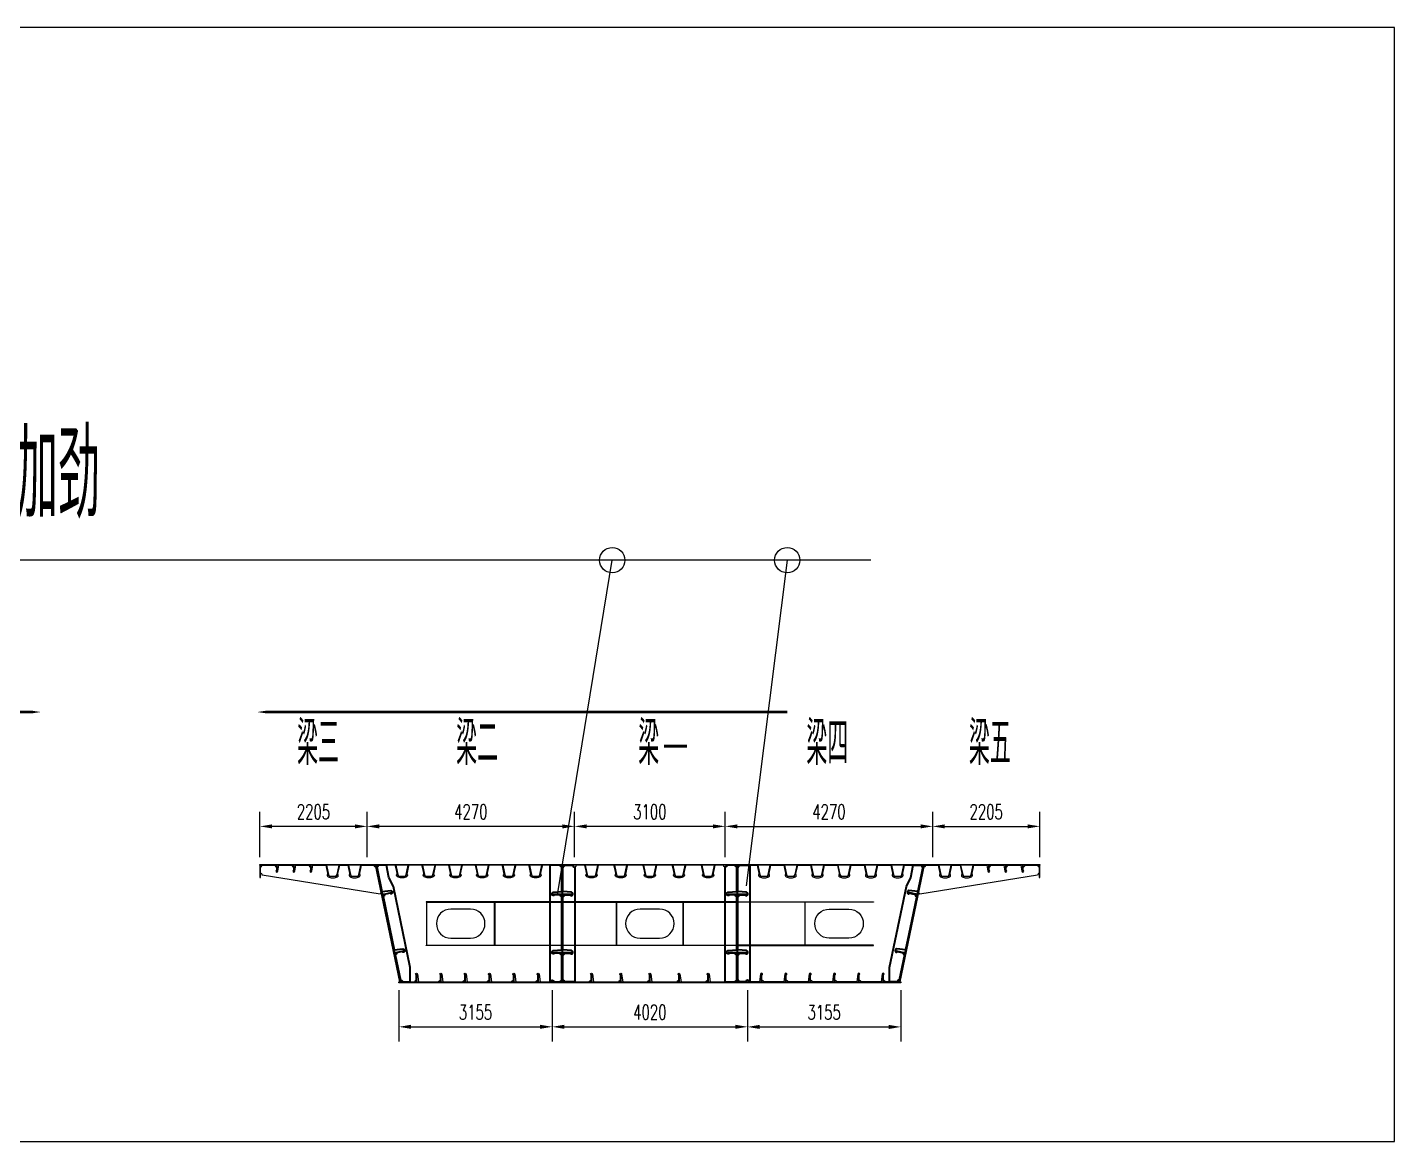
# Model space of a CAD drawing. Extents: x -158665 to 747974, y -1078007 to -307893.
# Drawn here: x 219313 to 247451, y -387493 to -364569 of the extents above; entities that cross this region are included whole.
import ezdxf

# ---------------------------------------------------------------- set-up
doc = ezdxf.new("R2010")
doc.units = 0
doc.header["$LTSCALE"] = 0.02
doc.header["$MEASUREMENT"] = 0
doc.header["$PDMODE"] = 35
doc.header["$PDSIZE"] = 150
doc.layers.get('0').update_dxf_attribs({"linetype": 'CONTINUOUS'})
doc.layers.get('Defpoints').update_dxf_attribs({"linetype": 'CONTINUOUS'})
doc.layers.add('1', color=1, linetype='CONTINUOUS')
doc.layers.add('1图框轮廓', color=7, linetype='CONTINUOUS', lineweight=35)
doc.styles.add('HC_GBDIM', font='romans', dxfattribs={"width": 0.667, "bigfont": 'gbcbig'})
doc.dimstyles.new('HC_GBDIM-100', dxfattribs={"dimscale": 100, "dimtxt": 3, "dimasz": 2.5, "dimexe": 3, "dimexo": 1.5, "dimgap": 1.5, "dimtad": 1, "dimdec": 0, "dimzin": 0, "dimdsep": 46, "dimtxsty": 'HC_GBDIM', "dimcen": 2.5, "dimclrd": 130, "dimclre": 130, "dimclrt": 3, "dimadec": 0, "dimazin": 0, "dimtfac": 0.714286, "dimtdec": 0, "dimtmove": 0, "dimatfit": 3, "dimfxl": 1, "dimtzin": 0, "dimlwd": -1, "dimlwe": -1, "dimarcsym": 0})

# ---------------------------------------------------------------- blocks, each defined once
blk = doc.blocks.new('*D302')
at = {"color": 130}
for p, q in [((226959, -384376), (226959, -385431)), ((230114, -384376), (230114, -385431)), ((227209, -385131), (229864, -385131))]:
    blk.add_line(p, q, dxfattribs=at)
for points in [[(227209, -385089), (227209, -385172), (226959, -385131)], [(229864, -385089), (229864, -385172), (230114, -385131)]]:
    blk.add_solid(points, dxfattribs=at)
at = {"layer": 'Defpoints', "color": 0}
for p in [(226959, -384226), (230114, -384226), (230114, -385131)]:
    blk.add_point(p, dxfattribs=at)
at = {"color": 3, "insert": (228536, -384831), "char_height": 300, "attachment_point": 5, "style": 'HC_GBDIM'}
blk.add_mtext('3155', dxfattribs=at)
blk = doc.blocks.new('*D303')
at = {"color": 130}
for p, q in [((230114, -384376), (230114, -385431)), ((234134, -384376), (234134, -385431)), ((230364, -385131), (233884, -385131))]:
    blk.add_line(p, q, dxfattribs=at)
for points in [[(230364, -385089), (230364, -385172), (230114, -385131)], [(233884, -385089), (233884, -385172), (234134, -385131)]]:
    blk.add_solid(points, dxfattribs=at)
at = {"layer": 'Defpoints', "color": 0}
for p in [(230114, -384226), (234134, -384226), (234134, -385131)]:
    blk.add_point(p, dxfattribs=at)
at = {"color": 3, "insert": (232124, -384831), "char_height": 300, "attachment_point": 5, "style": 'HC_GBDIM'}
blk.add_mtext('4020', dxfattribs=at)
blk = doc.blocks.new('*D304')
at = {"color": 130}
for p, q in [((234134, -384376), (234134, -385433)), ((237289, -384376), (237289, -385433)), ((234384, -385133), (237039, -385133))]:
    blk.add_line(p, q, dxfattribs=at)
for points in [[(234384, -385091), (234384, -385175), (234134, -385133)], [(237039, -385091), (237039, -385175), (237289, -385133)]]:
    blk.add_solid(points, dxfattribs=at)
at = {"layer": 'Defpoints', "color": 0}
for p in [(234134, -384226), (237289, -384226), (237289, -385133)]:
    blk.add_point(p, dxfattribs=at)
at = {"color": 3, "insert": (235711, -384833), "char_height": 300, "attachment_point": 5, "style": 'HC_GBDIM'}
blk.add_mtext('3155', dxfattribs=at)
blk = doc.blocks.new('*D305')
at = {"color": 130}
for p, q in [((233674, -381642), (233674, -380707)), ((237944, -381642), (237944, -380707)), ((233924, -381007), (237694, -381007))]:
    blk.add_line(p, q, dxfattribs=at)
for points in [[(233924, -380966), (233924, -381049), (233674, -381007)], [(237694, -380966), (237694, -381049), (237944, -381007)]]:
    blk.add_solid(points, dxfattribs=at)
at = {"layer": 'Defpoints', "color": 0}
for p in [(237944, -381007), (233674, -381792), (237944, -381792)]:
    blk.add_point(p, dxfattribs=at)
at = {"color": 3, "insert": (235809, -380707), "char_height": 300, "attachment_point": 5, "style": 'HC_GBDIM'}
blk.add_mtext('4270', dxfattribs=at)
blk = doc.blocks.new('*D306')
at = {"color": 130}
for p, q in [((230574, -381642), (230574, -380707)), ((233674, -381642), (233674, -380707)), ((233424, -381007), (230824, -381007))]:
    blk.add_line(p, q, dxfattribs=at)
for points in [[(230824, -380966), (230824, -381049), (230574, -381007)], [(233424, -380966), (233424, -381049), (233674, -381007)]]:
    blk.add_solid(points, dxfattribs=at)
at = {"layer": 'Defpoints', "color": 0}
for p in [(230574, -381007), (230574, -381792), (233674, -381792)]:
    blk.add_point(p, dxfattribs=at)
at = {"color": 3, "insert": (232124, -380707), "char_height": 300, "attachment_point": 5, "style": 'HC_GBDIM'}
blk.add_mtext('3100', dxfattribs=at)
blk = doc.blocks.new('*D307')
at = {"color": 130}
for p, q in [((226304, -381642), (226304, -380707)), ((230574, -381642), (230574, -380707)), ((230324, -381007), (226554, -381007))]:
    blk.add_line(p, q, dxfattribs=at)
for points in [[(226554, -380966), (226554, -381049), (226304, -381007)], [(230324, -380966), (230324, -381049), (230574, -381007)]]:
    blk.add_solid(points, dxfattribs=at)
at = {"layer": 'Defpoints', "color": 0}
for p in [(226304, -381007), (226304, -381792), (230574, -381792)]:
    blk.add_point(p, dxfattribs=at)
at = {"color": 3, "insert": (228439, -380707), "char_height": 300, "attachment_point": 5, "style": 'HC_GBDIM'}
blk.add_mtext('4270', dxfattribs=at)
blk = doc.blocks.new('*D308')
at = {"color": 130}
for p, q in [((224099, -381642), (224099, -380707)), ((226304, -381642), (226304, -380707)), ((226054, -381007), (224349, -381007))]:
    blk.add_line(p, q, dxfattribs=at)
for points in [[(224349, -380966), (224349, -381049), (224099, -381007)], [(226054, -380966), (226054, -381049), (226304, -381007)]]:
    blk.add_solid(points, dxfattribs=at)
at = {"layer": 'Defpoints', "color": 0}
for p in [(224099, -381007), (224099, -381792), (226304, -381792)]:
    blk.add_point(p, dxfattribs=at)
at = {"color": 3, "insert": (225201, -380707), "char_height": 300, "attachment_point": 5, "style": 'HC_GBDIM'}
blk.add_mtext('2205', dxfattribs=at)
blk = doc.blocks.new('*D309')
at = {"color": 130}
for p, q in [((237944, -381642), (237944, -380707)), ((240149, -381642), (240149, -380707)), ((238194, -381007), (239899, -381007))]:
    blk.add_line(p, q, dxfattribs=at)
for points in [[(238194, -380966), (238194, -381049), (237944, -381007)], [(239899, -380966), (239899, -381049), (240149, -381007)]]:
    blk.add_solid(points, dxfattribs=at)
at = {"layer": 'Defpoints', "color": 0}
for p in [(240149, -381007), (237944, -381792), (240149, -381792)]:
    blk.add_point(p, dxfattribs=at)
at = {"color": 3, "insert": (239046, -380707), "char_height": 300, "attachment_point": 5, "style": 'HC_GBDIM'}
blk.add_mtext('2205', dxfattribs=at)

msp = doc.modelspace()

# ---------------------------------------------------------------- linework, layer by layer
at = {"color": 7, "ltscale": 3}
for p, q in [((236673.5, -375530.4), (205219.1, -375530.4)), ((230225.9, -382415.9), (231350, -375530.4)), ((234950.8, -375530.4), (234103.3, -382227.7))]:
    msp.add_line(p, q, dxfattribs=at)
msp.add_lwpolyline([(247451, -364569.4), (180592.3, -364569.4), (180592.3, -387492.9), (247451, -387492.9)], close=True, dxfattribs=at)
at = {"color": 6}
for points in [[(219592.4, -378654.7, 0, 150, 0), (219087.3, -378654.7, 50, 50, 0), (199329.6, -378654.7, 50, 50, 0)], [(224044.1, -378654.7, 0, 150, 0), (224549.2, -378654.7, 50, 50, 0), (234954.2, -378654.7, 50, 50, 0)]]:
    msp.add_lwpolyline(points, format="xyseb", dxfattribs=at)
at = {"color": 4}
for points in [[(230573.9, -381807.9), (226303.9, -381807.9), (226303.9, -381791.9), (230573.9, -381791.9)], [(230315.9, -384207.9), (230331.9, -384207.9), (230331.9, -381807.9), (230315.9, -381807.9)], [(233673.9, -381807.9), (230573.9, -381807.9), (230573.9, -381791.9), (233673.9, -381791.9)], [(237943.9, -381807.9), (233673.9, -381807.9), (233673.9, -381791.9), (237943.9, -381791.9)], [(233915.9, -384207.9), (233931.9, -384207.9), (233931.9, -381807.9), (233915.9, -381807.9)], [(230315.9, -382399.9), (230135.9, -382399.9), (230135.9, -382415.9), (230315.9, -382415.9)], [(230511.9, -382399.9), (230331.9, -382399.9), (230331.9, -382415.9), (230511.9, -382415.9)], [(233915.9, -382399.9), (233735.9, -382399.9), (233735.9, -382415.9), (233915.9, -382415.9)], [(234111.9, -382399.9), (233931.9, -382399.9), (233931.9, -382415.9), (234111.9, -382415.9)], [(230315.9, -383599.9), (230135.9, -383599.9), (230135.9, -383615.9), (230315.9, -383615.9)], [(230511.9, -383599.9), (230331.9, -383599.9), (230331.9, -383615.9), (230511.9, -383615.9)], [(233915.9, -383599.9), (233735.9, -383599.9), (233735.9, -383615.9), (233915.9, -383615.9)], [(234111.9, -383599.9), (233931.9, -383599.9), (233931.9, -383615.9), (234111.9, -383615.9)], [(230113.9, -384225.9), (226958.9, -384225.9), (226958.9, -384207.9), (230113.9, -384207.9)], [(234133.9, -384225.9), (230113.9, -384225.9), (230113.9, -384207.9), (234133.9, -384207.9)], [(237288.9, -384225.9), (234133.9, -384225.9), (234133.9, -384207.9), (237288.9, -384207.9)]]:
    msp.add_lwpolyline(points, close=True, dxfattribs=at)
at = {"color": 2, "ltscale": 3}
for points in [[(230315.9, -382450.9, -0.4142136), (230280.9, -382415.9), (230159.5, -382415.9, -0.8490905), (230110.9, -382407.9), (230110.9, -382387.9, -0.3855079), (230133.4, -382363), (230315.9, -382344.9), (230315.9, -381842.9, -0.4142136), (230280.9, -381807.9), (229918.9, -381807.9), (229906.7, -381817.7), (229869.7, -381987.9, -0.5717692), (229883, -382028.9, -0.2157414), (229807.9, -382062.9), (229739.9, -382062.9, -0.2157414), (229664.7, -382028.9, -0.5717692), (229678, -381987.9), (229641, -381817.7), (229628.9, -381807.9), (229368.9, -381807.9), (229356.7, -381817.7), (229319.7, -381987.9, -0.5717692), (229333, -382028.9, -0.2157414), (229257.9, -382062.9), (229189.9, -382062.9, -0.2157414), (229114.7, -382028.9, -0.5717692), (229128, -381987.9), (229091, -381817.7), (229078.9, -381807.9), (228818.9, -381807.9), (228806.7, -381817.7), (228769.7, -381987.9, -0.5717692), (228783, -382028.9, -0.2157414), (228707.9, -382062.9), (228639.9, -382062.9, -0.2157414), (228564.7, -382028.9, -0.5717692), (228578, -381987.9), (228541, -381817.7), (228528.9, -381807.9), (228268.9, -381807.9), (228256.7, -381817.7), (228219.7, -381987.9, -0.5717692), (228233, -382028.9, -0.2157414), (228157.9, -382062.9), (228089.9, -382062.9, -0.2157414), (228014.7, -382028.9, -0.5717692), (228028, -381987.9), (227991, -381817.7), (227978.9, -381807.9), (227718.9, -381807.9), (227706.7, -381817.7), (227669.7, -381987.9, -0.5717692), (227683, -382028.9, -0.2157414), (227607.9, -382062.9), (227539.9, -382062.9, -0.2157414), (227464.7, -382028.9, -0.5717692), (227478, -381987.9), (227441, -381817.7), (227428.9, -381807.9), (227168.9, -381807.9), (227156.7, -381817.7), (227119.7, -381987.9, -0.5717692), (227133, -382028.9, -0.2157414), (227057.9, -382062.9), (226989.9, -382062.9, -0.2157414), (226914.7, -382028.9, -0.5717692), (226928, -381987.9), (226891, -381817.7), (226878.9, -381807.9), (226533.9, -381807.9, -0.3552568), (226506, -381842.2), (226611, -382346.2), (226793.3, -382326.7, -0.3855079), (226820.5, -382346.5), (226824.5, -382366.1, -0.8490905), (226778.5, -382383.8), (226659.8, -382408.6, -0.4142136), (226632.6, -382450), (226861, -383546.2), (227043.3, -383526.7, -0.3855079), (227070.5, -383546.5), (227074.5, -383566.1, -0.8490905), (227028.5, -383583.8), (226909.8, -383608.6, -0.4142136), (226882.6, -383650), (226991.7, -384173.6, -0.4757351), (227033.9, -384207.9), (227281.9, -384207.9, -0.4142136), (227316.9, -384172.9), (227316.9, -384066.6, -1.7629799), (227343.7, -384045.2), (227365.9, -384207.9), (227781.9, -384207.9, -0.4142136), (227816.9, -384172.9), (227816.9, -384066.6, -1.7629799), (227843.7, -384045.2), (227865.9, -384207.9), (228281.9, -384207.9, -0.4142136), (228316.9, -384172.9), (228316.9, -384066.6, -1.7629799), (228343.7, -384045.2), (228365.9, -384207.9), (228781.9, -384207.9, -0.4142136), (228816.9, -384172.9), (228816.9, -384066.6, -1.7629799), (228843.7, -384045.2), (228865.9, -384207.9), (229281.9, -384207.9, -0.4142136), (229316.9, -384172.9), (229316.9, -384066.6, -1.7629799), (229343.7, -384045.2), (229365.9, -384207.9), (229781.9, -384207.9, -0.4142136), (229816.9, -384172.9), (229816.9, -384066.6, -1.7629799), (229843.7, -384045.2), (229865.9, -384207.9), (230078.9, -384207.9, -1), (230148.9, -384207.9), (230280.9, -384207.9, -0.4142136), (230315.9, -384172.9), (230315.9, -383650.9, -0.4142136), (230280.9, -383615.9), (230159.5, -383615.9, -0.8490905), (230110.9, -383607.9), (230110.9, -383587.9, -0.3855079), (230133.4, -383563), (230315.9, -383544.9)], [(233915.9, -382450.9, -0.4142136), (233880.9, -382415.9), (233759.5, -382415.9, -0.8490905), (233710.9, -382407.9), (233710.9, -382387.9, -0.3855079), (233733.4, -382363), (233915.9, -382344.9), (233915.9, -381842.9, -0.4142136), (233880.9, -381807.9), (233708.9, -381807.9, -1), (233638.9, -381807.9), (233468.9, -381807.9), (233456.7, -381817.7), (233419.7, -381987.9, -0.5717692), (233433, -382028.9, -0.2157414), (233357.9, -382062.9), (233289.9, -382062.9, -0.2157414), (233214.7, -382028.9, -0.5717692), (233228, -381987.9), (233191, -381817.7), (233178.9, -381807.9), (232868.9, -381807.9), (232856.7, -381817.7), (232819.7, -381987.9, -0.5717692), (232833, -382028.9, -0.2157414), (232757.9, -382062.9), (232689.9, -382062.9, -0.2157414), (232614.7, -382028.9, -0.5717692), (232628, -381987.9), (232591, -381817.7), (232578.9, -381807.9), (232268.9, -381807.9), (232256.7, -381817.7), (232219.7, -381987.9, -0.5717692), (232233, -382028.9, -0.2157414), (232157.9, -382062.9), (232089.9, -382062.9, -0.2157414), (232014.7, -382028.9, -0.5717692), (232028, -381987.9), (231991, -381817.7), (231978.9, -381807.9), (231668.9, -381807.9), (231656.7, -381817.7), (231619.7, -381987.9, -0.5717692), (231633, -382028.9, -0.2157414), (231557.9, -382062.9), (231489.9, -382062.9, -0.2157414), (231414.7, -382028.9, -0.5717692), (231428, -381987.9), (231391, -381817.7), (231378.9, -381807.9), (231068.9, -381807.9), (231056.7, -381817.7), (231019.7, -381987.9, -0.5717692), (231033, -382028.9, -0.2157414), (230957.9, -382062.9), (230889.9, -382062.9, -0.2157414), (230814.7, -382028.9, -0.5717692), (230828, -381987.9), (230791, -381817.7), (230778.9, -381807.9), (230608.9, -381807.9, -1), (230538.9, -381807.9), (230366.9, -381807.9, -0.4142136), (230331.9, -381842.9), (230331.9, -382344.9), (230514.3, -382363, -0.3855079), (230536.9, -382387.9), (230536.9, -382407.9, -0.8490905), (230488.2, -382415.9), (230366.9, -382415.9, -0.4142135), (230331.9, -382450.9), (230331.9, -383544.9), (230514.3, -383563, -0.3855079), (230536.9, -383587.9), (230536.9, -383607.9, -0.8490905), (230488.2, -383615.9), (230366.9, -383615.9, -0.4142135), (230331.9, -383650.9), (230331.9, -384172.9, -0.4142136), (230366.9, -384207.9), (230881.9, -384207.9, -0.4142136), (230916.9, -384172.9), (230916.9, -384066.6, -1.7629799), (230943.7, -384045.2), (230965.9, -384207.9), (231481.9, -384207.9, -0.4142136), (231516.9, -384172.9), (231516.9, -384066.6, -1.7629799), (231543.7, -384045.2), (231565.9, -384207.9), (232081.9, -384207.9, -0.4142136), (232116.9, -384172.9), (232116.9, -384066.6, -1.7629799), (232143.7, -384045.2), (232165.9, -384207.9), (232681.9, -384207.9, -0.4142136), (232716.9, -384172.9), (232716.9, -384066.6, -1.7629799), (232743.7, -384045.2), (232765.9, -384207.9), (233281.9, -384207.9, -0.4142136), (233316.9, -384172.9), (233316.9, -384066.6, -1.7629799), (233343.7, -384045.2), (233365.9, -384207.9), (233880.9, -384207.9, -0.4142136), (233915.9, -384172.9), (233915.9, -383650.9, -0.4142136), (233880.9, -383615.9), (233759.5, -383615.9, -0.8490905), (233710.9, -383607.9), (233710.9, -383587.9, -0.3855079), (233733.4, -383563), (233915.9, -383544.9)], [(233931.9, -382450.9, 0.4142136), (233966.9, -382415.9), (234088.2, -382415.9, 0.8490905), (234136.9, -382407.9), (234136.9, -382387.9, 0.3855079), (234114.3, -382363), (233931.9, -382344.9), (233931.9, -381842.9, 0.4142136), (233966.9, -381807.9), (234328.9, -381807.9), (234341, -381817.7), (234378, -381987.9, 0.5717692), (234364.7, -382028.9, 0.2157414), (234439.9, -382062.9), (234507.9, -382062.9, 0.2157414), (234583, -382028.9, 0.5717692), (234569.7, -381987.9), (234606.7, -381817.7), (234618.9, -381807.9), (234878.9, -381807.9), (234891, -381817.7), (234928, -381987.9, 0.5717692), (234914.7, -382028.9, 0.2157414), (234989.9, -382062.9), (235057.9, -382062.9, 0.2157414), (235133, -382028.9, 0.5717692), (235119.7, -381987.9), (235156.7, -381817.7), (235168.9, -381807.9), (235428.9, -381807.9), (235441, -381817.7), (235478, -381987.9, 0.5717692), (235464.7, -382028.9, 0.2157414), (235539.9, -382062.9), (235607.9, -382062.9, 0.2157414), (235683, -382028.9, 0.5717692), (235669.7, -381987.9), (235706.7, -381817.7), (235718.9, -381807.9), (235978.9, -381807.9), (235991, -381817.7), (236028, -381987.9, 0.5717692), (236014.7, -382028.9, 0.2157414), (236089.9, -382062.9), (236157.9, -382062.9, 0.2157414), (236233, -382028.9, 0.5717692), (236219.7, -381987.9), (236256.7, -381817.7), (236268.9, -381807.9), (236528.9, -381807.9), (236541, -381817.7), (236578, -381987.9, 0.5717692), (236564.7, -382028.9, 0.2157414), (236639.9, -382062.9), (236707.9, -382062.9, 0.2157414), (236783, -382028.9, 0.5717692), (236769.7, -381987.9), (236806.7, -381817.7), (236818.9, -381807.9), (237078.9, -381807.9), (237091, -381817.7), (237128, -381987.9, 0.5717692), (237114.7, -382028.9, 0.2157414), (237189.9, -382062.9), (237257.9, -382062.9, 0.2157414), (237333, -382028.9, 0.5717692), (237319.7, -381987.9), (237356.7, -381817.7), (237368.9, -381807.9), (237713.9, -381807.9, 0.3552568), (237741.7, -381842.2), (237636.7, -382346.2), (237454.4, -382326.7, 0.3855079), (237427.2, -382346.5), (237423.2, -382366.1, 0.8490905), (237469.2, -382383.8), (237588, -382408.6, 0.4142136), (237615.1, -382450), (237386.7, -383546.2), (237204.4, -383526.7, 0.3855079), (237177.2, -383546.5), (237173.2, -383566.1, 0.8490905), (237219.2, -383583.8), (237338, -383608.6, 0.4142136), (237365.1, -383650), (237256, -384173.6, 0.4757351), (237213.9, -384207.9), (236965.9, -384207.9, 0.4142136), (236930.9, -384172.9), (236930.9, -384066.6, 1.7629799), (236904, -384045.2), (236881.9, -384207.9), (236465.9, -384207.9, 0.4142136), (236430.9, -384172.9), (236430.9, -384066.6, 1.7629799), (236404, -384045.2), (236381.9, -384207.9), (235965.9, -384207.9, 0.4142136), (235930.9, -384172.9), (235930.9, -384066.6, 1.7629799), (235904, -384045.2), (235881.9, -384207.9), (235465.9, -384207.9, 0.4142136), (235430.9, -384172.9), (235430.9, -384066.6, 1.7629799), (235404, -384045.2), (235381.9, -384207.9), (234965.9, -384207.9, 0.4142136), (234930.9, -384172.9), (234930.9, -384066.6, 1.7629799), (234904, -384045.2), (234881.9, -384207.9), (234465.9, -384207.9, 0.4142136), (234430.9, -384172.9), (234430.9, -384066.6, 1.7629799), (234404, -384045.2), (234381.9, -384207.9), (234168.9, -384207.9, 1), (234098.9, -384207.9), (233966.9, -384207.9, 0.4142136), (233931.9, -384172.9), (233931.9, -383650.9, 0.4142136), (233966.9, -383615.9), (234088.2, -383615.9, 0.8490905), (234136.9, -383607.9), (234136.9, -383587.9, 0.3855079), (234114.3, -383563), (233931.9, -383544.9)]]:
    msp.add_lwpolyline(points, format="xyb", close=True, dxfattribs=at)
at = {"color": 7, "ltscale": 3}
for centre in [(231350, -375530.4), (234950.8, -375530.4)]:
    msp.add_circle(centre, 260.8, dxfattribs=at)
at = {"layer": '1', "color": 4}
msp.add_line((237943.9, -381807.9), (237943.9, -381791.9), dxfattribs=at)
for points in [[(226303.9, -381807.9), (224098.9, -381807.9), (224098.9, -381791.9), (226303.9, -381791.9)], [(224108.9, -381807.9), (224098.9, -381807.9), (224098.9, -382057.9), (224108.9, -382057.9)], [(224442.9, -381927.9), (224454.9, -381927.9), (224454.9, -381807.9), (224442.9, -381807.9)], [(224792.9, -381927.9), (224804.9, -381927.9), (224804.9, -381807.9), (224792.9, -381807.9)], [(225142.9, -381927.9), (225154.9, -381927.9), (225154.9, -381807.9), (225142.9, -381807.9)], [(237943.9, -381791.9), (240148.9, -381791.9), (240148.9, -381807.9), (237943.9, -381807.9)], [(239092.9, -381927.9), (239104.9, -381927.9), (239104.9, -381807.9), (239092.9, -381807.9)], [(239454.9, -381807.9), (239442.9, -381807.9), (239442.9, -381927.9), (239454.9, -381927.9)], [(239792.9, -381927.9), (239804.9, -381927.9), (239804.9, -381807.9), (239792.9, -381807.9)], [(240138.9, -382057.9), (240148.9, -382057.9), (240148.9, -381807.9), (240138.9, -381807.9)], [(227519.9, -382567.9), (230315.9, -382567.9), (230315.9, -382557.9), (227519.9, -382557.9)], [(227525.9, -383447.9), (227535.9, -383447.9), (227535.9, -382567.9), (227525.9, -382567.9)], [(228935.9, -383447.9), (228925.9, -383447.9), (228925.9, -382567.9), (228935.9, -382567.9)], [(230331.9, -382567.9), (233915.9, -382567.9), (233915.9, -382557.9), (230331.9, -382557.9)], [(231431.9, -383447.9), (231441.9, -383447.9), (231441.9, -382567.9), (231431.9, -382567.9)], [(232805.9, -383447.9), (232815.9, -383447.9), (232815.9, -382567.9), (232805.9, -382567.9)], [(236727.9, -382567.9), (233931.9, -382567.9), (233931.9, -382557.9), (236727.9, -382557.9)], [(235311.9, -383447.9), (235321.9, -383447.9), (235321.9, -382567.9), (235311.9, -382567.9)], [(230315.9, -383457.9), (227519.9, -383457.9), (227519.9, -383447.9), (230315.9, -383447.9)], [(233915.9, -383457.9), (230331.9, -383457.9), (230331.9, -383447.9), (233915.9, -383447.9)], [(233931.9, -383457.9), (236727.9, -383457.9), (236727.9, -383447.9), (233931.9, -383447.9)], [(227330.9, -384047.9), (227316.9, -384047.9), (227316.9, -384207.9), (227330.9, -384207.9)], [(227830.9, -384047.9), (227816.9, -384047.9), (227816.9, -384207.9), (227830.9, -384207.9)], [(228330.9, -384047.9), (228316.9, -384047.9), (228316.9, -384207.9), (228330.9, -384207.9)], [(228830.9, -384047.9), (228816.9, -384047.9), (228816.9, -384207.9), (228830.9, -384207.9)], [(229330.9, -384047.9), (229316.9, -384047.9), (229316.9, -384207.9), (229330.9, -384207.9)], [(229830.9, -384047.9), (229816.9, -384047.9), (229816.9, -384207.9), (229830.9, -384207.9)], [(230930.9, -384047.9), (230916.9, -384047.9), (230916.9, -384207.9), (230930.9, -384207.9)], [(231530.9, -384047.9), (231516.9, -384047.9), (231516.9, -384207.9), (231530.9, -384207.9)], [(232130.9, -384047.9), (232116.9, -384047.9), (232116.9, -384207.9), (232130.9, -384207.9)], [(232730.9, -384047.9), (232716.9, -384047.9), (232716.9, -384207.9), (232730.9, -384207.9)], [(233330.9, -384047.9), (233316.9, -384047.9), (233316.9, -384207.9), (233330.9, -384207.9)], [(234430.9, -384048), (234416.9, -384048), (234416.9, -384208), (234430.9, -384208)], [(234930.9, -384047.9), (234916.9, -384047.9), (234916.9, -384207.9), (234930.9, -384207.9)], [(235430.9, -384047.9), (235416.9, -384047.9), (235416.9, -384207.9), (235430.9, -384207.9)], [(235930.9, -384047.9), (235916.9, -384047.9), (235916.9, -384207.9), (235930.9, -384207.9)], [(236430.9, -384047.9), (236416.9, -384047.9), (236416.9, -384207.9), (236430.9, -384207.9)], [(236930.9, -384047.9), (236916.9, -384047.9), (236916.9, -384207.9), (236930.9, -384207.9)]]:
    msp.add_lwpolyline(points, close=True, dxfattribs=at)
for points in [[(224143.4, -382013.4, 0.4615482), (224108.9, -381972.9), (224108.9, -381842.9, 0.4142136), (224143.9, -381807.9), (224407.9, -381807.9, 0.4142136), (224442.9, -381842.9), (224442.9, -381908.8, 1.7811251), (224468.6, -381931.3), (224489.9, -381807.9), (224757.9, -381807.9, 0.4142136), (224792.9, -381842.9), (224792.9, -381908.8, 1.7811251), (224818.6, -381931.3), (224839.9, -381807.9), (225107.9, -381807.9, 0.4142136), (225142.9, -381842.9), (225142.9, -381908.8, 1.7811251), (225168.6, -381931.3), (225189.9, -381807.9), (225463.9, -381807.9), (225503, -381987.9, 0.5717692), (225489.7, -382028.9, 0.2157414), (225564.9, -382062.9), (225632.9, -382062.9, 0.2157414), (225708, -382028.9, 0.5717692), (225694.7, -381987.9), (225733.9, -381807.9), (225913.9, -381807.9), (225953, -381987.9, 0.5717692), (225939.7, -382028.9, 0.2157414), (226014.9, -382062.9), (226082.9, -382062.9, 0.2157414), (226158, -382028.9, 0.5717692), (226144.7, -381987.9), (226183.9, -381807.9), (226445.5, -381807.9, 0.4757351), (226487.6, -381842.2), (226598.3, -382373.6, 0.311127), (226570.9, -382402.3)], [(225727.7, -381807.9), (225733.9, -381807.9), (225691.7, -382001.7, -0.3528189), (225646.8, -382037.9), (225550.9, -382037.9, -0.3528189), (225506, -382001.7), (225463.9, -381807.9), (225470, -381807.9), (225511.8, -382000.4, 0.3528189), (225550.9, -382031.9), (225646.8, -382031.9, 0.3528189), (225685.9, -382000.4)], [(226177.7, -381807.9), (226183.9, -381807.9), (226141.7, -382001.7, -0.3528189), (226096.8, -382037.9), (226000.9, -382037.9, -0.3528189), (225956, -382001.7), (225913.9, -381807.9), (225920, -381807.9), (225961.8, -382000.4, 0.3528189), (226000.9, -382031.9), (226096.8, -382031.9, 0.3528189), (226135.9, -382000.4)], [(227152.7, -381807.9), (227158.9, -381807.9), (227116.7, -382001.7, -0.3528189), (227071.8, -382037.9), (226975.9, -382037.9, -0.3528189), (226931, -382001.7), (226888.9, -381807.9), (226895, -381807.9), (226936.8, -382000.4, 0.3528189), (226975.9, -382031.9), (227071.8, -382031.9, 0.3528189), (227110.9, -382000.4)], [(227702.7, -381807.9), (227708.9, -381807.9), (227666.7, -382001.7, -0.3528189), (227621.8, -382037.9), (227525.9, -382037.9, -0.3528189), (227481, -382001.7), (227438.9, -381807.9), (227445, -381807.9), (227486.8, -382000.4, 0.3528189), (227525.9, -382031.9), (227621.8, -382031.9, 0.3528189), (227660.9, -382000.4)], [(228252.7, -381807.9), (228258.9, -381807.9), (228216.7, -382001.7, -0.3528189), (228171.8, -382037.9), (228075.9, -382037.9, -0.3528189), (228031, -382001.7), (227988.9, -381807.9), (227995, -381807.9), (228036.8, -382000.4, 0.3528189), (228075.9, -382031.9), (228171.8, -382031.9, 0.3528189), (228210.9, -382000.4)], [(228802.7, -381807.9), (228808.9, -381807.9), (228766.7, -382001.7, -0.3528189), (228721.8, -382037.9), (228625.9, -382037.9, -0.3528189), (228581, -382001.7), (228538.9, -381807.9), (228545, -381807.9), (228586.8, -382000.4, 0.3528189), (228625.9, -382031.9), (228721.8, -382031.9, 0.3528189), (228760.9, -382000.4)], [(229352.7, -381807.9), (229358.9, -381807.9), (229316.7, -382001.7, -0.3528189), (229271.8, -382037.9), (229175.9, -382037.9, -0.3528189), (229131, -382001.7), (229088.9, -381807.9), (229095, -381807.9), (229136.8, -382000.4, 0.3528189), (229175.9, -382031.9), (229271.8, -382031.9, 0.3528189), (229310.9, -382000.4)], [(229902.7, -381807.9), (229908.9, -381807.9), (229866.7, -382001.7, -0.3528189), (229821.8, -382037.9), (229725.9, -382037.9, -0.3528189), (229681, -382001.7), (229638.9, -381807.9), (229645, -381807.9), (229686.8, -382000.4, 0.3528189), (229725.9, -382031.9), (229821.8, -382031.9, 0.3528189), (229860.9, -382000.4)], [(231052.7, -381807.9), (231058.9, -381807.9), (231016.7, -382001.7, -0.3528189), (230971.8, -382037.9), (230875.9, -382037.9, -0.3528189), (230831, -382001.7), (230788.9, -381807.9), (230795, -381807.9), (230836.8, -382000.4, 0.3528189), (230875.9, -382031.9), (230971.8, -382031.9, 0.3528189), (231010.9, -382000.4)], [(231652.7, -381807.9), (231658.9, -381807.9), (231616.7, -382001.7, -0.3528189), (231571.8, -382037.9), (231475.9, -382037.9, -0.3528189), (231431, -382001.7), (231388.9, -381807.9), (231395, -381807.9), (231436.8, -382000.4, 0.3528189), (231475.9, -382031.9), (231571.8, -382031.9, 0.3528189), (231610.9, -382000.4)], [(232252.7, -381807.9), (232258.9, -381807.9), (232216.7, -382001.7, -0.3528189), (232171.8, -382037.9), (232075.9, -382037.9, -0.3528189), (232031, -382001.7), (231988.9, -381807.9), (231995, -381807.9), (232036.8, -382000.4, 0.3528189), (232075.9, -382031.9), (232171.8, -382031.9, 0.3528189), (232210.9, -382000.4)], [(232852.7, -381807.9), (232858.9, -381807.9), (232816.7, -382001.7, -0.3528189), (232771.8, -382037.9), (232675.9, -382037.9, -0.3528189), (232631, -382001.7), (232588.9, -381807.9), (232595, -381807.9), (232636.8, -382000.4, 0.3528189), (232675.9, -382031.9), (232771.8, -382031.9, 0.3528189), (232810.9, -382000.4)], [(233452.7, -381807.9), (233458.9, -381807.9), (233416.7, -382001.7, -0.3528189), (233371.8, -382037.9), (233275.9, -382037.9, -0.3528189), (233231, -382001.7), (233188.9, -381807.9), (233195, -381807.9), (233236.8, -382000.4, 0.3528189), (233275.9, -382031.9), (233371.8, -382031.9, 0.3528189), (233410.9, -382000.4)], [(234602.7, -381808), (234608.8, -381808), (234566.7, -382001.7, -0.3528189), (234521.8, -382038), (234425.9, -382038, -0.3528189), (234381, -382001.7), (234338.8, -381808), (234345, -381808), (234386.8, -382000.5, 0.3528189), (234425.9, -382032), (234521.8, -382032, 0.3528189), (234560.9, -382000.5)], [(235152.7, -381807.9), (235158.9, -381807.9), (235116.7, -382001.6, -0.3528189), (235071.8, -382037.9), (234975.9, -382037.9, -0.3528189), (234931, -382001.6), (234888.9, -381807.9), (234895, -381807.9), (234936.8, -382000.4, 0.3528189), (234975.9, -382031.9), (235071.8, -382031.9, 0.3528189), (235110.9, -382000.4)], [(235702.7, -381807.9), (235708.8, -381807.9), (235666.7, -382001.7, -0.3528189), (235621.8, -382037.9), (235525.9, -382037.9, -0.3528189), (235481, -382001.7), (235438.8, -381807.9), (235445, -381807.9), (235486.8, -382000.4, 0.3528189), (235525.9, -382031.9), (235621.8, -382031.9, 0.3528189), (235660.9, -382000.4)], [(236252.7, -381807.9), (236258.9, -381807.9), (236216.7, -382001.6, -0.3528189), (236171.8, -382037.9), (236075.9, -382037.9, -0.3528189), (236031, -382001.6), (235988.9, -381807.9), (235995, -381807.9), (236036.8, -382000.4, 0.3528189), (236075.9, -382031.9), (236171.8, -382031.9, 0.3528189), (236210.9, -382000.4)], [(236802.7, -381807.9), (236808.9, -381807.9), (236766.7, -382001.7, -0.3528189), (236721.8, -382037.9), (236625.9, -382037.9, -0.3528189), (236581, -382001.7), (236538.9, -381807.9), (236545, -381807.9), (236586.8, -382000.4, 0.3528189), (236625.9, -382031.9), (236721.8, -382031.9, 0.3528189), (236760.9, -382000.4)], [(237352.7, -381807.9), (237358.9, -381807.9), (237316.7, -382001.7, -0.3528189), (237271.8, -382037.9), (237175.9, -382037.9, -0.3528189), (237131, -382001.7), (237088.9, -381807.9), (237095, -381807.9), (237136.8, -382000.4, 0.3528189), (237175.9, -382031.9), (237271.8, -382031.9, 0.3528189), (237310.9, -382000.4)], [(237760.1, -381842.2, 0.4757351), (237802.2, -381807.9), (237943.9, -381807.9), (238063.9, -381807.9), (238103, -381987.9, 0.5717692), (238089.7, -382028.9, 0.2157414), (238164.9, -382062.9), (238232.9, -382062.9, 0.2157414), (238308, -382028.9, 0.5717692), (238294.7, -381987.9), (238333.9, -381807.9), (238513.9, -381807.9), (238553, -381987.9, 0.5717692), (238539.7, -382028.9, 0.2157414), (238614.9, -382062.9), (238682.9, -382062.9, 0.2157414), (238758, -382028.9, 0.5717692), (238744.7, -381987.9), (238783.9, -381807.9), (239057.9, -381807.9), (239079.1, -381931.3, 1.7811251), (239104.9, -381908.8), (239104.9, -381842.9, 0.4142136), (239139.9, -381807.9), (239407.9, -381807.9), (239429.1, -381931.3, 1.7811251), (239454.9, -381908.8), (239454.9, -381842.9, 0.4142136), (239489.9, -381807.9), (239757.9, -381807.9), (239779.1, -381931.3, 1.7811251), (239804.9, -381908.8), (239804.9, -381842.9, 0.4142136), (239839.9, -381807.9), (240103.9, -381807.9, 0.4142136), (240138.9, -381842.9), (240138.9, -381972.9, 0.4615482), (240104.3, -382013.4), (237676.8, -382402.3, 0.311127), (237649.4, -382373.6)], [(238327.7, -381807.9), (238333.9, -381807.9), (238291.7, -382001.7, -0.3528189), (238246.8, -382037.9), (238150.9, -382037.9, -0.3528189), (238106, -382001.7), (238063.9, -381807.9), (238070, -381807.9), (238111.8, -382000.4, 0.3528189), (238150.9, -382031.9), (238246.8, -382031.9, 0.3528189), (238285.9, -382000.4)], [(238777.7, -381807.9), (238783.9, -381807.9), (238741.7, -382001.7, -0.3528189), (238696.8, -382037.9), (238600.9, -382037.9, -0.3528189), (238556, -382001.7), (238513.9, -381807.9), (238520, -381807.9), (238561.8, -382000.4, 0.3528189), (238600.9, -382031.9), (238696.8, -382031.9, 0.3528189), (238735.9, -382000.4)]]:
    msp.add_lwpolyline(points, format="xyb", close=True, dxfattribs=at)
for points in [[(226480.5, -381807.9), (226498.9, -381807.9), (226998.9, -384207.9), (226980.5, -384207.9), (226480.5, -381807.9)], [(237748.9, -381807.9), (237767.2, -381807.9), (237267.2, -384207.9), (237248.9, -384207.9), (237748.9, -381807.9)], [(226622.2, -382400.1), (226798.4, -382363.3), (226801.7, -382379), (226625.5, -382415.7), (226622.2, -382400.1)], [(237625.5, -382400.1), (237449.3, -382363.3), (237446, -382379), (237622.2, -382415.7), (237625.5, -382400.1)], [(226872.2, -383600.1), (227048.4, -383563.3), (227051.7, -383579), (226875.5, -383615.7), (226872.2, -383600.1)], [(237372.2, -383615.7), (237196, -383579), (237199.3, -383563.3), (237375.5, -383600.1), (237372.2, -383615.7)]]:
    msp.add_lwpolyline(points, dxfattribs=at)
at = {"layer": '1', "color": 2}
for points in [[(228030.9, -382707.9, 1), (228030.9, -383307.9), (228430.9, -383307.9, 1), (228430.9, -382707.9)], [(232323.9, -383307.9, 1), (232323.9, -382707.9), (231923.9, -382707.9, 1), (231923.9, -383307.9)], [(236216.9, -382707.9, -1), (236216.9, -383307.9), (235816.9, -383307.9, -1), (235816.9, -382707.9)]]:
    msp.add_lwpolyline(points, format="xyb", close=True, dxfattribs=at)
at = {"layer": '1图框轮廓', "color": 1, "ltscale": 3}
for points in [[(226755.8, -382060.8), (226703.2, -381807.9), (226533.9, -381807.9, -0.3552568), (226506, -381842.2), (226611, -382346.2), (226793.3, -382326.7, -0.3855079), (226820.5, -382346.5), (226824.5, -382366.1, -0.8490905), (226778.5, -382383.8), (226659.8, -382408.6, -0.4142136), (226632.6, -382450), (226861, -383546.2), (227043.3, -383526.7, -0.3855079), (227070.5, -383546.5), (227074.5, -383566.1, -0.8490905), (227028.5, -383583.8), (226909.8, -383608.6, -0.4142136), (226882.6, -383650), (226991.7, -384173.6, -0.4757351), (227033.9, -384207.9), (227191.7, -384207.9), (227191.7, -383907.9), (226845.6, -382246.4)], [(237491.9, -382060.8), (237544.6, -381807.9), (237713.9, -381807.9, 0.3552568), (237741.7, -381842.2), (237636.7, -382346.2), (237454.4, -382326.7, 0.3855079), (237427.2, -382346.5), (237423.2, -382366.1, 0.8490905), (237469.2, -382383.8), (237588, -382408.6, 0.4142136), (237615.1, -382450), (237386.7, -383546.2), (237204.4, -383526.7, 0.3855079), (237177.2, -383546.5), (237173.2, -383566.1, 0.8490905), (237219.2, -383583.8), (237338, -383608.6, 0.4142136), (237365.1, -383650), (237256, -384173.6, 0.4757351), (237213.9, -384207.9), (237056, -384207.9), (237056, -383907.9), (237402.1, -382246.4)]]:
    msp.add_lwpolyline(points, format="xyb", close=True, dxfattribs=at)
at = {"layer": '1图框轮廓', "color": 3, "ltscale": 3}
for points in [[(230315.9, -383650.9, -0.4142136), (230280.9, -383615.9), (230159.5, -383615.9, -0.8490905), (230110.9, -383607.9), (230110.9, -383587.9, -0.3855079), (230133.4, -383563), (230315.9, -383544.9), (230315.9, -382450.9, -0.4142136), (230280.9, -382415.9), (230159.5, -382415.9, -0.8490905), (230110.9, -382407.9), (230110.9, -382387.9, -0.3855079), (230133.4, -382363), (230315.9, -382344.9), (230315.9, -381842.9, -0.4142136), (230280.9, -381807.9), (230065.9, -381807.9), (230065.9, -384207.9), (230078.9, -384207.9, -1), (230148.9, -384207.9), (230280.9, -384207.9, -0.4142136), (230315.9, -384172.9)], [(233931.9, -383650.9, 0.4142136), (233966.9, -383615.9), (234088.2, -383615.9, 0.8490905), (234136.9, -383607.9), (234136.9, -383587.9, 0.3855079), (234114.3, -383563), (233931.9, -383544.9), (233931.9, -382450.9, 0.4142136), (233966.9, -382415.9), (234088.2, -382415.9, 0.8490905), (234136.9, -382407.9), (234136.9, -382387.9, 0.3855079), (234114.3, -382363), (233931.9, -382344.9), (233931.9, -381842.9, 0.4142136), (233966.9, -381807.9), (234181.9, -381807.9), (234181.9, -384207.9), (234168.9, -384207.9, 1), (234098.9, -384207.9), (233966.9, -384207.9, 0.4142136), (233931.9, -384172.9)]]:
    msp.add_lwpolyline(points, format="xyb", close=True, dxfattribs=at)
at = {"layer": '1图框轮廓', "color": 6, "ltscale": 3}
for points in [[(230581.9, -381842.9), (230581.9, -384207.9), (230366.9, -384207.9, 0.4142136), (230331.9, -384172.9), (230331.9, -383650.9, 0.4142136), (230366.9, -383615.9), (230488.2, -383615.9, 0.8490905), (230536.9, -383607.9), (230536.9, -383587.9, 0.3855079), (230514.3, -383563), (230331.9, -383544.9), (230331.9, -382450.9, 0.4142136), (230366.9, -382415.9), (230488.2, -382415.9, 0.8490905), (230536.9, -382407.9), (230536.9, -382387.9, 0.3855079), (230514.3, -382363), (230331.9, -382344.9), (230331.9, -381842.9, 0.4142136), (230366.9, -381807.9), (230538.9, -381807.9, 0.4142136), (230573.9, -381842.9)], [(233665.9, -381842.9), (233665.9, -384207.9), (233880.9, -384207.9, -0.4142136), (233915.9, -384172.9), (233915.9, -383650.9, -0.4142136), (233880.9, -383615.9), (233759.5, -383615.9, -0.8490905), (233710.9, -383607.9), (233710.9, -383587.9, -0.3855079), (233733.4, -383563), (233915.9, -383544.9), (233915.9, -382450.9, -0.4142136), (233880.9, -382415.9), (233759.5, -382415.9, -0.8490905), (233710.9, -382407.9), (233710.9, -382387.9, -0.3855079), (233733.4, -382363), (233915.9, -382344.9), (233915.9, -381842.9, -0.4142136), (233880.9, -381807.9), (233708.9, -381807.9, -0.4142136), (233673.9, -381842.9)]]:
    msp.add_lwpolyline(points, format="xyb", close=True, dxfattribs=at)

# ---------------------------------------------------------------- texts
at = {"color": 6, "linetype": 'Continuous', "style": 'HC_GBDIM', "width": 0.667}
for s, height, p in [('嵌补加劲', 1800, (217349.8, -374668.4)), ('梁三', 900, (224864.5, -379745.3)), ('梁二', 900, (228136.6, -379745.3)), ('梁-', 900, (231885.4, -379745.3)), ('梁四', 900, (235344.2, -379745.3)), ('梁五', 900, (238690.3, -379745.3))]:
    msp.add_text(s, height=height, dxfattribs=at).set_placement(p)

# ---------------------------------------------------------------- dimensions: what is measured, and where the dimension line sits
at = {"color": 7}
for base, p1, p2, picture, middle in [((224098.9, -381007.2), (226303.9, -381791.9), (224098.9, -381791.9), '*D308', (225201.4, -380707.2)), ((226303.9, -381007.2), (230573.9, -381791.9), (226303.9, -381791.9), '*D307', (228438.9, -380707.2)), ((230573.9, -381007.2), (233673.9, -381791.9), (230573.9, -381791.9), '*D306', (232123.9, -380707.2)), ((237943.9, -381007.4), (233673.9, -381791.9), (237943.9, -381791.9), '*D305', (235808.9, -380707.4)), ((240148.9, -381007.2), (237943.9, -381791.9), (240148.9, -381791.9), '*D309', (239046.4, -380707.2)), ((230113.9, -385130.6), (226958.9, -384225.9), (230113.9, -384225.9), '*D302', (228536.4, -384830.6)), ((234133.9, -385130.6), (230113.9, -384225.9), (234133.9, -384225.9), '*D303', (232123.9, -384830.6)), ((237288.9, -385132.9), (234133.9, -384225.9), (237288.9, -384225.9), '*D304', (235711.4, -384832.9))]:
    dim = msp.add_linear_dim(base=base, p1=p1, p2=p2, dimstyle='HC_GBDIM-100', override={"dimzin": 8}, dxfattribs=at)
    dim.commit()
    dim.dimension.update_dxf_attribs({"geometry": picture, "text_midpoint": middle})

doc.saveas('drawing.dxf')
